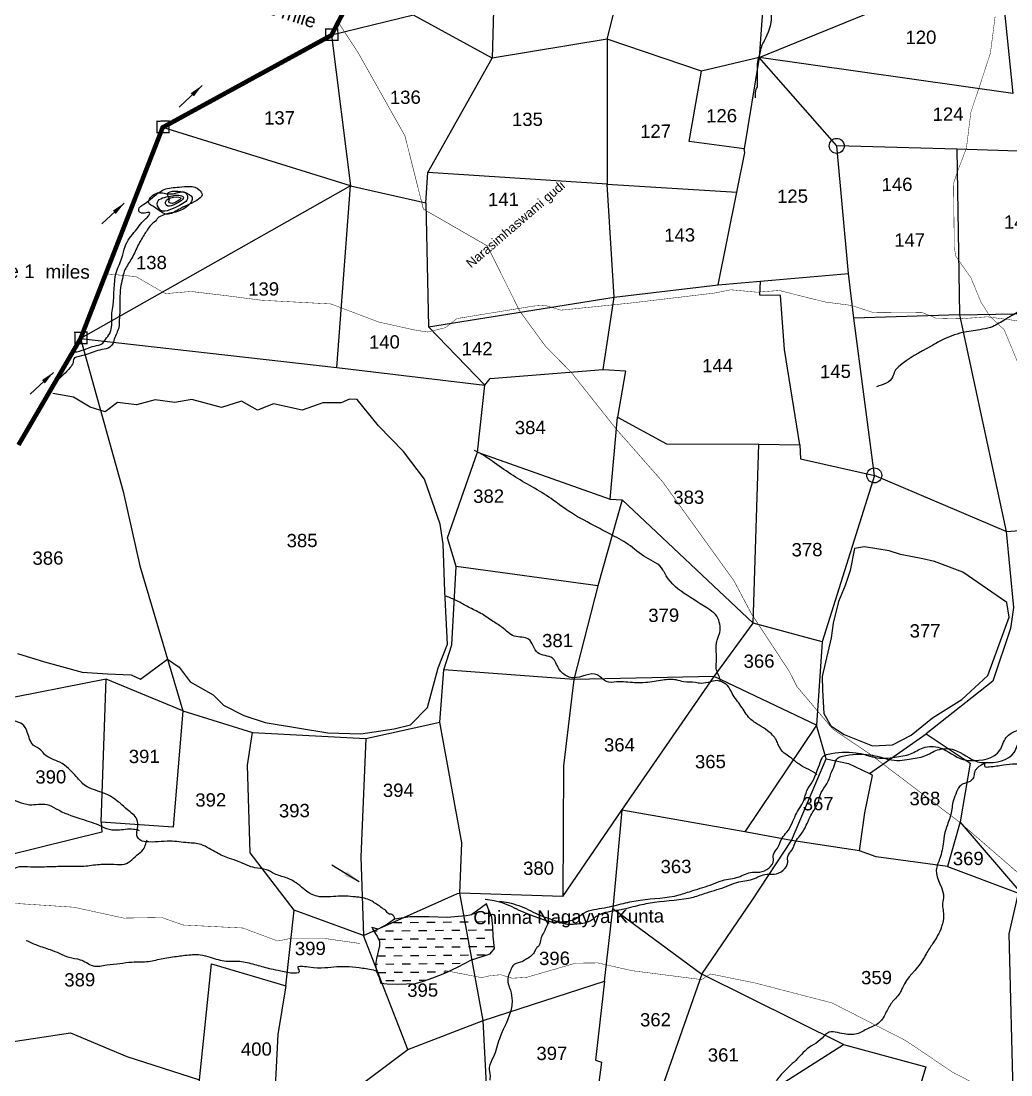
# Model space of a CAD drawing. Header units: feet. Extents: x 773755 to 783780, y 1571901 to 1585357.
# Drawn here: x 776033 to 778209, y 1578553 to 1580869 of the extents above; entities that cross this region are included whole.
import ezdxf
from ezdxf.enums import TextEntityAlignment as Align

# ---------------------------------------------------------------- set-up
doc = ezdxf.new("R2010")
doc.units = ezdxf.units.FT
doc.header["$LTSCALE"] = 15
doc.header["$MEASUREMENT"] = 0
doc.linetypes.add('HIDDEN2', pattern=[0.1875, 0.125, -0.0625])
for name, color, linetype in [('HILL', 17, 'Continuous'), ('PLOT', 7, 'Continuous'), ('PLOT NO', 7, 'Continuous'), ('ROADS', 6, 'Continuous'), ('TANKS-STREAM', 4, 'Continuous'), ('VILLAGE STONES', 240, 'Continuous')]:
    doc.layers.add(name, color=color, linetype=linetype)
doc.layers.add('VILLAGE BOUNDRY', color=5, linetype='HIDDEN2', lineweight=100)
doc.styles.get("Standard").update_dxf_attribs({"font": 'arial.ttf'})
doc.linetypes.add('DOTS', pattern='A,1e-06,-3,["●",Standard,S=3,R=0,X=-1.25,Y=-1.25],-3', length=6.000001)
doc.dimstyles.get("Standard").update_dxf_attribs({"dimtxt": 0.18, "dimasz": 0.18, "dimexe": 0.18, "dimexo": 0.0625, "dimgap": 0.09, "dimtad": 0, "dimtih": 1, "dimtoh": 1, "dimdec": 4, "dimzin": 0, "dimdsep": 46, "dimtxsty": 'Standard', "dimcen": 0.09, "dimadec": 0, "dimazin": 0, "dimtfac": 1, "dimtdec": 4, "dimtofl": 0, "dimtmove": 0, "dimatfit": 3, "dimfxl": 1, "dimtolj": 1, "dimtzin": 0, "dimarcsym": 0})

msp = doc.modelspace()

# ---------------------------------------------------------------- hatches: boundary and pattern name
at = {"layer": 'TANKS-STREAM'}
h = msp.add_hatch(dxfattribs=at)
h.set_pattern_fill('DASH', color=256, scale=145.821707, angle=0.5858, style=0)
h.set_pattern_definition([(0.5858182, (37188.745, 36616.863), (18.04039535, 18.4131258), [18.22771332, -18.22771332])])
edge = h.paths.add_edge_path()
edge.add_line((776804.5, 1578875.5), (776812.4, 1578863))
edge.add_line((776812.4, 1578863), (776815.4, 1578857.7))
edge.add_line((776815.4, 1578857.7), (776820.9, 1578846.4))
edge.add_line((776820.9, 1578846.4), (776821, 1578836.3))
edge.add_line((776821, 1578836.3), (776814.2, 1578808.8))
edge.add_line((776814.2, 1578808.8), (776811.9, 1578795.7))
edge.add_line((776811.9, 1578795.7), (776814.4, 1578780.2))
edge.add_line((776814.4, 1578780.2), (776820, 1578766.6))
edge.add_line((776820, 1578766.6), (776823.7, 1578754.7))
edge.add_line((776823.7, 1578754.7), (776838, 1578753))
edge.add_line((776838, 1578753), (776860.7, 1578752.1))
edge.add_line((776860.7, 1578752.1), (776900.1, 1578753.7))
edge.add_line((776900.1, 1578753.7), (776917.3, 1578758.6))
edge.add_line((776917.3, 1578758.6), (776938.1, 1578766))
edge.add_line((776938.1, 1578766), (776964.3, 1578776.4))
edge.add_line((776964.3, 1578776.4), (776994, 1578790.4))
edge.add_line((776994, 1578790.4), (777021.3, 1578805))
edge.add_line((777021.3, 1578805), (777064.1, 1578819.1))
edge.add_line((777064.1, 1578819.1), (777073.5, 1578830.5))
edge.add_line((777073.5, 1578830.5), (777070.9, 1578857.9))
edge.add_line((777070.9, 1578857.9), (777070.1, 1578878.2))
edge.add_line((777070.1, 1578878.2), (777067.4, 1578899.6))
edge.add_line((777067.4, 1578899.6), (777058.9, 1578920.4))
edge.add_line((777058.9, 1578920.4), (777055.8, 1578928.7))
edge.add_line((777055.8, 1578928.7), (777023.2, 1578904.5))
edge.add_line((777023.2, 1578904.5), (777019.7, 1578903.9))
edge.add_line((777019.7, 1578903.9), (777011.3, 1578902.6))
edge.add_line((777011.3, 1578902.6), (776969.6, 1578898.6))
edge.add_line((776969.6, 1578898.6), (776929.6, 1578900))
edge.add_line((776929.6, 1578900), (776888.4, 1578900.2))
edge.add_line((776888.4, 1578900.2), (776853.8, 1578895))
edge.add_line((776853.8, 1578895), (776838.4, 1578884.2))
edge.add_line((776838.4, 1578884.2), (776817.7, 1578873.2))
edge.add_line((776817.7, 1578873.2), (776803.9, 1578876.7))

# ---------------------------------------------------------------- linework, layer by layer
at = {"layer": 'HILL'}
for points in [[(776025.3, 1579478.7), (776084.6, 1579460.4), (776167.2, 1579437.8), (776223.1, 1579434.2), (776274.8, 1579432.3), (776295.3, 1579422.9), (776355, 1579466.8), (776380.4, 1579449), (776405, 1579416.7), (776455.1, 1579388.4), (776478.2, 1579365.2), (776522.9, 1579342.8), (776569.4, 1579327.1), (776707.5, 1579304.3), (776779.6, 1579302.1), (776853.4, 1579313.6), (776888.8, 1579322.4), (776926.3, 1579360.6), (776950.1, 1579447.5), (776970.6, 1579499.4), (776964.5, 1579615.5), (776961.1, 1579720.2), (776954, 1579763.3), (776919.9, 1579862.4), (776873.6, 1579923.1), (776818.3, 1579979.6), (776771.9, 1580037), (776755.1, 1580038.1), (776736.6, 1580030.1), (776696.3, 1580029.7), (776650.8, 1580013.6), (776587.5, 1580027.9), (776552.8, 1580013.8), (776517.8, 1580033.8), (776473.4, 1580019.6), (776408.4, 1580036.9), (776371.2, 1580030.5), (776327.8, 1580036.7), (776287.1, 1580025.5), (776245, 1580030.4), (776217.8, 1580009.8), (776185.2, 1580020.3), (776148.3, 1580042.1), (776103.2, 1580050.7)], [(777794.5, 1579398.3), (777797.5, 1579347.1), (777812.7, 1579320.2), (777842, 1579300.7), (777904.1, 1579276.2), (777948.1, 1579278.1), (777989.5, 1579299.8), (778036.5, 1579337.9), (778100.5, 1579377.7), (778158, 1579430.9), (778204.7, 1579558.8), (778199.5, 1579591.1), (778102.6, 1579657.9), (778040.5, 1579681.2), (778014.9, 1579687.1), (777966.1, 1579696.6), (777941.2, 1579704.9), (777887, 1579713.6), (777864.6, 1579709.5), (777855, 1579661.5), (777844.6, 1579628.2), (777829.4, 1579593.3), (777817.6, 1579545.3), (777813.2, 1579513.5), (777794, 1579428.6), (777794.5, 1579398.3)]]:
    msp.add_lwpolyline(points, dxfattribs=at)
at = {"layer": 'PLOT'}
for points in [[(777080.7, 1581190.2), (777074.7, 1581025), (777068.5, 1580787.4), (776895.8, 1580881.9), (776715.2, 1580837.9)], [(777678.4, 1581114.7), (777655.2, 1580788.8), (777528.4, 1580758.8), (777320.9, 1580829.2), (777392.5, 1581112.6)], [(777655.2, 1580788.8), (778182.6, 1581004.2), (778212.5, 1580709.8), (777655.2, 1580788.8)], [(776715.2, 1580837.9), (776757.4, 1580507.2), (776922.6, 1580469.4), (776926.8, 1580536.1)], [(777320.9, 1580829.2), (777068.5, 1580787.4)], [(777320.9, 1580829.2), (777321, 1580510.7), (777606, 1580492.6), (777624, 1580580.4), (777622.2, 1580588.3)], [(777655.2, 1580788.8), (777622.2, 1580588.3), (777501.1, 1580604.3), (777528.4, 1580758.8)], [(778459.2, 1580579), (778450.7, 1580567.8), (778336.3, 1580579.3), (778090, 1580587.4), (777826.2, 1580594.9), (777655.2, 1580788.8)], [(777321, 1580510.7), (776926.8, 1580536.1), (777068.5, 1580787.4)], [(776757.4, 1580507.2), (776344.3, 1580635.2)], [(777565.3, 1580289.6), (777851.7, 1580313.9), (777826.2, 1580594.9)], [(778090, 1580587.4), (778095.5, 1580223.2), (777863.5, 1580216.2), (777851.7, 1580313.9)], [(778095.5, 1580223.2), (778334.7, 1580227.6), (778336.3, 1580579.3)], [(776922.6, 1580469.4), (776928.7, 1580196.8), (777336.6, 1580261.9), (777321, 1580510.7)], [(776757.4, 1580507.2), (776163.9, 1580171.3), (776726.9, 1580107.4), (776757.4, 1580507.2)], [(777336.6, 1580261.9), (777565.3, 1580289.6), (777606, 1580492.6)], [(777312.3, 1580103), (777361.8, 1580100.3), (777344.1, 1579998.6), (777451.8, 1579939.8), (777654.9, 1579939), (777744.5, 1579937.5), (777710.9, 1580146.8), (777702.4, 1580265.9), (777656.7, 1580266.2), (777658, 1580297.6)], [(777052.4, 1580068.4), (777063.8, 1580083.7), (777312.3, 1580103), (777336.6, 1580261.9)], [(777744.5, 1579937.5), (777746.3, 1579906.9), (777908.8, 1579870.5), (777863.5, 1580216.2)], [(778095.5, 1580223.2), (778198.3, 1579747.4), (777908.8, 1579870.5)], [(778198.3, 1579747.4), (778358, 1579758.6), (778464.8, 1579765), (778334.7, 1580227.6)], [(776726.9, 1580107.4), (777052.4, 1580068.4), (776928.7, 1580196.8)], [(776163.9, 1580171.3), (776257.3, 1579835.2), (776293.8, 1579671.9), (776388.4, 1579352.6), (776220.4, 1579422.9), (775974.2, 1579374.2), (775747, 1579325.6), (775659.8, 1579357.8)], [(776388.4, 1579352.6), (776541.7, 1579305.2), (776790.5, 1579292.2), (776953.7, 1579327.7), (776962.2, 1579443), (776979.5, 1579498), (776989.2, 1579670.5), (776970.1, 1579733.3), (777036.1, 1579921.7), (777052.4, 1580068.4)], [(777036.1, 1579921.7), (777327.8, 1579818.3), (777344.1, 1579998.6)], [(777641.8, 1579545.4), (777654.9, 1579939)], [(777908.8, 1579870.5), (777793.8, 1579504.5), (777641.8, 1579545.4)], [(777327.8, 1579818.3), (777354, 1579816.7), (777300.7, 1579627.5), (776989.2, 1579670.5)], [(777556.5, 1579428.1), (777641.8, 1579545.4), (777354, 1579816.7)], [(778198.3, 1579747.4), (778214.5, 1579580.4), (778207.6, 1579533.6), (778168.7, 1579417.8), (778022, 1579302.6)], [(777300.7, 1579627.5), (777248.2, 1579421.6), (776962.2, 1579443)], [(777793.8, 1579504.5), (777781.5, 1579321.3), (777556.5, 1579428.1)], [(776388.4, 1579352.6), (776367.2, 1579097.5), (776209, 1579107.9), (776220.4, 1579422.9)], [(777224.1, 1578945.1), (777353.4, 1579134.6), (777556.5, 1579428.1), (777248.2, 1579421.6)], [(777248.2, 1579421.6), (777225, 1579232)], [(776209, 1579107.9), (776210.3, 1579086.4), (776002.9, 1579035.3), (775974.2, 1579374.2)], [(777225, 1579232), (777224.1, 1578945.1), (776997.7, 1578952.3), (777001.7, 1579062.8), (776953.7, 1579327.7)], [(777781.5, 1579321.3), (777624, 1579086.7), (777353.4, 1579134.6), (777333.7, 1578918.5), (777529.3, 1578773.8), (777640.7, 1578937.6), (777726.6, 1579067.7), (777624, 1579086.7)], [(777726.6, 1579067.7), (777802.5, 1579247.5), (777781.5, 1579321.3)], [(776785.6, 1578858.9), (776633.1, 1578914.6), (776536.8, 1579040.7), (776530.8, 1579233.3), (776541.7, 1579305.2)], [(776790.5, 1579292.2), (776780, 1579032.1), (776785.6, 1578858.9), (776992.4, 1578951.2), (776997.7, 1578952.3)], [(777802.5, 1579247.5), (777851.3, 1579237), (777897.7, 1579215.3), (778022, 1579302.6), (778119.4, 1579238.2)], [(778119.4, 1579238.2), (778097.3, 1579108.9), (778069.1, 1579010.7), (777912.2, 1579032), (777876, 1579045.3), (777887.3, 1579129.1), (777904.6, 1579210.9), (777897.7, 1579215.3)], [(778069.1, 1579010.7), (778225.1, 1578952.4), (778231.4, 1578952.7), (778097.3, 1579108.9)], [(777876, 1579045.3), (777726.6, 1579067.7)], [(776883.3, 1578608.8), (777048.9, 1578672.2), (776997.7, 1578952.3)], [(777840.8, 1578619.4), (778021.7, 1578570.2), (778003.1, 1578509.9), (778214, 1578487.8), (778204.8, 1578862.9), (778225.1, 1578952.4)], [(775754.9, 1578586.8), (776141.9, 1578645.4), (776265.7, 1578593.3), (776425, 1578541.7), (776451.4, 1578797), (776614.8, 1578748.3), (776633.1, 1578914.6)], [(777048.9, 1578672.2), (777315.7, 1578758.9), (777333.7, 1578918.5)], [(776425.9, 1578126.4), (776638.6, 1578016.8), (776594.3, 1578190.1), (776552.9, 1578361), (776883.3, 1578608.8), (776785.6, 1578858.9)], [(777529.3, 1578773.8), (777407.8, 1578427.7)], [(777492.1, 1578397.8), (777840.8, 1578619.4), (777529.3, 1578773.8)], [(777315.7, 1578758.9), (777295.3, 1578584.9), (777309.1, 1578580.7), (777302.8, 1578535.9), (777296.9, 1578470.9), (777060.7, 1578447.1), (777048.9, 1578672.2)], [(776614.8, 1578748.3), (776597.6, 1578641.6), (776590.5, 1578512.1), (776552.9, 1578361), (776426.9, 1578515.4), (776425, 1578541.7)]]:
    msp.add_lwpolyline(points, dxfattribs=at)
at = {"layer": 'ROADS', "linetype": 'HIDDEN2', "ltscale": 10, "const_width": 1.2}
msp.add_lwpolyline([(776730.5, 1580865.8), (776773.7, 1580799.8), (776876.8, 1580616.5), (776917.3, 1580455.7), (777057.7, 1580374.9), (777129, 1580231.7), (777185.5, 1580154.5), (777242.2, 1580096.9), (777340.6, 1579972.9), (777443.1, 1579856.4), (777599.6, 1579639.1), (777638.7, 1579565.7), (777721.4, 1579439.8), (777738.5, 1579406), (777817.1, 1579312.9), (777899, 1579257.7), (778034.5, 1579154.9), (778095.9, 1579108), (778207.1, 1579011.7), (778281.7, 1578945.4)], dxfattribs=at)
at = {"layer": 'ROADS', "linetype": 'DOTS', "lineweight": -3, "ltscale": 0.3, "const_width": 1}
for points in [[(778173.9, 1580878.8), (778163.5, 1580798.5), (778141.2, 1580730), (778120.6, 1580668.8), (778110.8, 1580589.7), (778090.7, 1580537.1), (778082.6, 1580512.4), (778084.1, 1580371.1), (778087.8, 1580351.7), (778120.8, 1580304.6), (778143, 1580250.8), (778163, 1580219.6), (778193.9, 1580190.5), (778247.2, 1580061.6)], [(776213.6, 1580314.1), (776285.7, 1580307.3), (776333.9, 1580279.4), (776350.7, 1580269.9), (776406.6, 1580274.7), (776480.9, 1580265.8), (776562, 1580255.4), (776714.3, 1580247.2), (776819.1, 1580207.5), (776897.8, 1580190), (776926.4, 1580185.5), (776965.5, 1580195), (776991, 1580215.1), (777160.1, 1580242.7), (777183.2, 1580244.5), (777219.9, 1580233.6), (777284.4, 1580240.2), (777376.9, 1580249.7), (777555.7, 1580271), (777592.8, 1580278.4), (777649.8, 1580273.1), (777699.8, 1580276.8), (777760.8, 1580261.3), (777800.7, 1580251.5), (777857.8, 1580244), (777907.4, 1580227.9), (778012.7, 1580228.8), (778043.5, 1580216.2), (778099.5, 1580214.7), (778156.4, 1580219), (778248, 1580207)], [(776778.2, 1578841.5), (776702, 1578852.4), (776625.4, 1578852.7), (776597.1, 1578847.1), (776520.2, 1578875.6), (776389.3, 1578882.2), (776342.3, 1578898.7), (776258.5, 1578897.4), (776149.2, 1578921.3), (776001.8, 1578930.9), (775817.6, 1578974.4), (775679.5, 1579003.2), (775529.3, 1579102.9), (775496.6, 1579132.8), (775660.7, 1579348.6), (775662.4, 1579359.1)], [(778176.6, 1578509.1), (778081.1, 1578558.2), (777976.9, 1578628.5), (777815.3, 1578711), (777645.5, 1578755), (777548.3, 1578774.6), (777528.6, 1578762.2), (777375.8, 1578781.8), (777300.7, 1578798.9), (777252, 1578798.4), (777144.2, 1578767.2), (777112.4, 1578765.2), (777087.8, 1578772.9), (777064.6, 1578771), (777045.5, 1578766.5), (776963, 1578782.5)]]:
    msp.add_lwpolyline(points, dxfattribs=at)
at = {"layer": 'TANKS-STREAM'}
msp.add_lwpolyline([(776804.5, 1578875.5), (776812.4, 1578863), (776815.4, 1578857.7), (776820.9, 1578846.4), (776821, 1578836.3), (776814.2, 1578808.8), (776811.9, 1578795.7), (776814.4, 1578780.2), (776820, 1578766.6), (776823.7, 1578754.7), (776838, 1578753), (776860.7, 1578752.1), (776900.1, 1578753.7), (776917.3, 1578758.6), (776938.1, 1578766), (776964.3, 1578776.4), (776994, 1578790.4), (777021.3, 1578805), (777064.1, 1578819.1), (777073.5, 1578830.5), (777070.9, 1578857.9), (777070.1, 1578878.2), (777067.4, 1578899.6), (777058.9, 1578920.4), (777055.8, 1578928.7), (777023.2, 1578904.5), (777019.7, 1578903.9), (777011.3, 1578902.6), (776969.6, 1578898.6), (776929.6, 1578900), (776888.4, 1578900.2), (776853.8, 1578895), (776838.4, 1578884.2), (776817.7, 1578873.2), (776803.9, 1578876.7)], dxfattribs=at)
for points in [[(777647.3, 1580700.6), (777647.9, 1580716), (777651.3, 1580725.2), (777651.8, 1580737.1), (777651.7, 1580748.3), (777651.6, 1580763.7), (777652.1, 1580778.4), (777657.5, 1580798.7), (777660.9, 1580813.4), (777667, 1580826.1), (777682.7, 1580879.7), (777682.3, 1580911.9), (777692.6, 1580938.6), (777698, 1580958.9), (777704.6, 1580998.2), (777705, 1581016), (777699.8, 1581048.8), (777705.1, 1581069.8), (777714, 1581095.1), (777718, 1581113.4), (777730.4, 1581134.5), (777778.7, 1581220.9), (777796, 1581239.9), (777808.4, 1581263.1), (777824.2, 1581287.1), (777848.5, 1581315.3), (777858.1, 1581332.2), (777890, 1581365.4), (777915, 1581387.4), (777927.4, 1581403.6), (777929.2, 1581434.4), (777943.5, 1581481.3), (777952.4, 1581501), (777962.7, 1581527), (777977, 1581563.5), (777987.9, 1581592.3), (778005.1, 1581626.8), (778014.6, 1581657.6), (778014.5, 1581661.1)], [(777053.3, 1578939.3), (777073, 1578936), (777117, 1578920.3), (777137.9, 1578910.2), (777168, 1578898.9), (777202.8, 1578888.9), (777218.9, 1578889.1), (777252.4, 1578896.3), (777269.6, 1578908.1), (777315.6, 1578920.1), (777357.1, 1578929.7), (777394, 1578937), (777479.3, 1578948.3), (777509.3, 1578957.8), (777553, 1578972.1), (777574.8, 1578980.4), (777609.4, 1578987.7), (777640.5, 1578998.3), (777656.6, 1578998.5), (777686.7, 1579024.7), (777686.6, 1579037.4), (777695.7, 1579051.3), (777705.9, 1579073.4), (777716.1, 1579086.2), (777727.5, 1579105.9), (777735.4, 1579123.3), (777744.5, 1579139.5), (777753.5, 1579155.7), (777760.2, 1579177.7), (777772.7, 1579197.5), (777781.8, 1579219.5), (777789.6, 1579239.2), (777797.6, 1579254.2), (777806.8, 1579257.8), (777867.9, 1579260.7), (777888.8, 1579256.3), (777908.5, 1579250.8), (777932.7, 1579248.7), (777953.5, 1579251.2), (777988.1, 1579258.5), (778015.6, 1579271.5), (778052.6, 1579271.8), (778103.7, 1579245.8), (778119.9, 1579243.7), (778184.3, 1579266.3), (778197.9, 1579294.1), (778257.6, 1579321.2), (778290.9, 1579341.2), (778346.7, 1579389.5), (778351.8, 1579406.5), (778368.5, 1579424.8), (778387.8, 1579436.7), (778411.2, 1579439.5), (778442.4, 1579439.8), (778486.5, 1579445.5), (778520.2, 1579456.2), (778544.7, 1579475.9), (778558.8, 1579496.9), (778580.8, 1579510.1), (778611.7, 1579538.9), (778637.4, 1579561.3), (778656.3, 1579622.5), (778665.2, 1579647.2), (778719.4, 1579682.8), (778749.1, 1579703.9), (778773.7, 1579713.3), (778804.2, 1579796.1), (778828.6, 1579826.2), (778839.9, 1579870.4), (778853.9, 1579899.1), (778876.9, 1579937), (778885.7, 1579964.4), (778896.1, 1580012), (778871.8, 1580052.5), (778824.8, 1580072.8), (778798.6, 1580092), (778769.5, 1580135.2), (778785.8, 1580191.2), (778810.3, 1580214.8), (778859.5, 1580234.8), (778894.3, 1580262.4), (778951.2, 1580294.1), (778991.1, 1580325.7), (779068.8, 1580357.7), (779128.2, 1580395.9), (779151.7, 1580416.4), (779167.1, 1580439.9), (779173.4, 1580454.2), (779195.3, 1580480.4), (779209.4, 1580496.1), (779213, 1580522.1), (779202.4, 1580545.4), (779196.9, 1580576.5), (779188.8, 1580608.9), (779200.2, 1580633.7), (779233.8, 1580656.1), (779259.6, 1580675.8), (779288, 1580695.6), (779294, 1580745), (779312, 1580764.6), (779372.9, 1580782.7), (779384.3, 1580807.5), (779403.8, 1580814.2), (779426.9, 1580835.2), (779458, 1580851.1), (779478.6, 1580865.6), (779495.4, 1580876.2), (779489.8, 1580916.4), (779475.3, 1580934.4), (779437.3, 1580962.6), (779403.5, 1580971.3), (779379.8, 1580991.8), (779335.3, 1581023.8), (779336.5, 1581035.5), (779354.4, 1581061.7), (779367.3, 1581078.7), (779382.7, 1581095.7), (779394.2, 1581110.1)], [(776145.7, 1580141.5), (776155.6, 1580142.3), (776178.2, 1580149.6), (776193.7, 1580154.7), (776212.7, 1580161.2), (776218.3, 1580169.1), (776228.1, 1580182.6), (776232.8, 1580208.8), (776232.6, 1580227.2), (776235.2, 1580244.2), (776242.3, 1580316), (776254.7, 1580348.7), (776261.5, 1580373.5), (776284.5, 1580408.3), (776307.6, 1580435.4), (776313.9, 1580441.9), (776316, 1580446.8), (776294.7, 1580448), (776291.8, 1580455.8), (776298.8, 1580463.6), (776313.6, 1580474.4), (776330.4, 1580488), (776347.3, 1580498.8), (776380.5, 1580504.1), (776424.5, 1580498.1), (776430.9, 1580486.9), (776419, 1580474.8), (776378.9, 1580454.6), (776354.2, 1580444.4), (776326.5, 1580459.7), (776313.6, 1580469.4), (776329.7, 1580490.1), (776357.3, 1580489), (776377.8, 1580492), (776394.1, 1580492.2), (776399.1, 1580481.6), (776376.7, 1580461.6), (776337.1, 1580455.5), (776332.7, 1580471), (776361.6, 1580484.1), (776380, 1580486.4), (776389.2, 1580482.9), (776368.9, 1580465.1), (776352.6, 1580464.2), (776350.4, 1580471.2), (776384.3, 1580479.3), (776373.1, 1580470.8), (776361.8, 1580468.5), (776357.5, 1580470.6), (776358.9, 1580474.8), (776355.2, 1580486.8), (776390.5, 1580492.8), (776409.1, 1580481), (776376.8, 1580450.3), (776350, 1580444.4), (776337.3, 1580438.6), (776334.5, 1580437.1), (776331, 1580432.2), (776319.8, 1580422.1), (776310, 1580409.3), (776303.7, 1580399.4), (776289.1, 1580373.8), (776274.6, 1580344.6), (776260, 1580319), (776255.9, 1580302.7), (776251.8, 1580282.9), (776250.1, 1580233), (776248.9, 1580212.5), (776247.7, 1580196.2), (776238, 1580169.9), (776233.9, 1580158.6), (776228.3, 1580152.2), (776210.7, 1580147), (776176.8, 1580136.1), (776154.9, 1580130.2), (776150.7, 1580128.8), (776147.3, 1580118.1), (776141, 1580107.5), (776109.5, 1580076)], [(778793, 1580200.2), (778786.9, 1580210.2), (778780.8, 1580220.1), (778770.6, 1580242.5), (778751.6, 1580230.8), (778742.7, 1580224.7), (778743.2, 1580216), (778722.7, 1580219.5), (778687.7, 1580219.2), (778670.6, 1580219), (778646.6, 1580218.8), (778623, 1580214.7), (778590.4, 1580223.2), (778557.3, 1580229.9), (778535.1, 1580246.6), (778518.1, 1580249.5), (778477.9, 1580254.1), (778451.8, 1580264.8), (778422.7, 1580271.5), (778387.5, 1580282.1), (778350.4, 1580287.8), (778302.4, 1580272.3), (778254.6, 1580249.8), (778228.7, 1580232.5), (778192.9, 1580211.1), (778164, 1580195.8), (778140, 1580190.6), (778102, 1580184.2), (778057.1, 1580167.7), (778033.2, 1580154.5), (777961.5, 1580108.7), (777953.6, 1580099.6), (777948.7, 1580086.6), (777912.9, 1580065.2)], [(777570, 1579418.1), (777566.8, 1579430.2), (777561.6, 1579442.3), (777561.4, 1579460.5), (777561.2, 1579477.7), (777561, 1579498), (777563, 1579508.1), (777568.9, 1579525.4), (777568.7, 1579543.6), (777562.4, 1579560.7), (777547.1, 1579574.7), (777446.9, 1579656.9), (777443.8, 1579662.9), (777407, 1579689.9), (777367.2, 1579718.8), (777327.4, 1579741.7), (777291.8, 1579760.5), (777235.7, 1579792.3), (777198, 1579819.3), (777114.4, 1579870), (777073.6, 1579898), (777052.1, 1579912.9), (777029.7, 1579924.8)], [(778780.9, 1579697.9), (778794.4, 1579691.9), (778804, 1579688.6), (778821.4, 1579677.1), (778841.1, 1579670), (778861.9, 1579662.4), (778917.9, 1579667.4), (778934.2, 1579663.1), (778954.9, 1579657.2), (778980.2, 1579649.6), (779014.5, 1579635.4), (779059.1, 1579600.6), (779112.3, 1579525), (779109.2, 1579485.6), (779107.5, 1579474.8), (779104.4, 1579424.7), (779087, 1579373.5), (779076.5, 1579350.2), (779064.2, 1579332.1), (779016.2, 1579280.2), (778997.5, 1579270.1), (778969.9, 1579258.2), (778951.2, 1579247.3), (778913.9, 1579216.5), (778892.6, 1579194.8), (778881.3, 1579159.8), (778874.3, 1579141.8), (778868.5, 1579094.4), (778870.6, 1579070.2), (778899, 1579005.6), (778907.3, 1578985.1), (778919.2, 1578955.7), (778927.4, 1578943.2), (778944.7, 1578913.9), (778959.4, 1578881.8), (778981.3, 1578840.9), (779013, 1578804.5), (778989.1, 1578688.4), (778979.6, 1578657.9), (778953.1, 1578617.3), (778938.1, 1578596.6), (778925.8, 1578577.7), (778912.6, 1578554.3), (778886.8, 1578443.3), (778878.2, 1578412.8), (778863.2, 1578390.3), (778849, 1578374), (778812.8, 1578328.9), (778798.6, 1578308.2), (778755.2, 1578262.1), (778721.5, 1578235), (778691.3, 1578211.4), (778626.4, 1578138.9), (778616.7, 1578123.6), (778592.7, 1578107.2), (778559.7, 1578091.7), (778503.5, 1578064.3), (778464.2, 1578056.7), (778392.7, 1578044.4), (778324.8, 1578027.6), (778307, 1578018.4), (778291.2, 1577978.9), (778292.7, 1577913.1), (778293.1, 1577878.2), (778293.4, 1577846.9), (778295.3, 1577831.7), (778263.4, 1577781.9), (778258.9, 1577779.1), (778240.3, 1577763.7), (778211.8, 1577749.1), (778152, 1577724.4), (778103.8, 1577710.5), (778053.8, 1577694.7), (778016.2, 1577689.9), (777972.5, 1577672.4), (777926, 1577668.4), (777872.4, 1577657.1), (777850.5, 1577648.5), (777771.9, 1577635.1), (777749.6, 1577625.1), (777705.7, 1577621.1), (777645.9, 1577606.1), (777630.8, 1577589.9), (777600.6, 1577570.8), (777552.2, 1577573.9), (777525.2, 1577579.8), (777406.2, 1577533.8), (777355.3, 1577511.8), (777268.7, 1577492.1), (777235, 1577456.9), (777228.8, 1577444.3), (777217.4, 1577428.1), (777199.6, 1577409.1), (777175.6, 1577391), (777155.2, 1577374.7), (777143.7, 1577359.3), (777119.7, 1577346.6), (777090.2, 1577339.1), (777076.7, 1577344.3), (777057.8, 1577358.5), (777023.6, 1577373.3), (776985.9, 1577380.1), (776934.9, 1577372.4), (776906.4, 1577356.9), (776840.8, 1577272.6), (776793.5, 1577252.5), (776773, 1577244.2), (776733.7, 1577231.3), (776698.8, 1577230.9), (776654.9, 1577232.3), (776531.9, 1577222), (776488, 1577218.8), (776468.4, 1577216), (776451.6, 1577188), (776434.8, 1577166.4), (776406.4, 1577142.9), (776391.4, 1577122.1), (776366.5, 1577103.1), (776344.2, 1577092.1), (776251.2, 1577053.2), (776228, 1577050.3), (776167.3, 1577030.9), (776112.8, 1577012.4), (776064.6, 1577003), (776020.1, 1576972.1), (775975.7, 1576936.8), (775988.6, 1576897.5), (775992.3, 1576888.6), (775996.1, 1576864.5), (775986.3, 1576864.4), (775922.5, 1576877.2), (775896.6, 1576876), (775869.9, 1576859.6), (775836.3, 1576787.3), (775831.8, 1576785.4), (775816.7, 1576778.1), (775796.2, 1576763.6), (775771.2, 1576752.6), (775721.3, 1576735.1), (775694.6, 1576718.7), (775654.3, 1576717.4), (775622.1, 1576711.7), (775596.2, 1576702.5), (775572.4, 1576665.6), (775512.6, 1576642.6), (775485, 1576631.6), (775446.6, 1576614.2), (775410, 1576610.3)], [(777782, 1579212.2), (777778.9, 1579215.2), (777759.6, 1579226.1), (777742.3, 1579236.1), (777722.9, 1579251.1), (777710.6, 1579260), (777697.3, 1579278.1), (777693.1, 1579288.2), (777673.6, 1579309.2), (777655.3, 1579321.2), (777634.9, 1579336.2), (777615.3, 1579363.3), (777595.8, 1579391.4), (777585.5, 1579408.5), (777575.3, 1579415.5), (777568.2, 1579418.5), (777527.5, 1579413.2), (777515.3, 1579415.1), (777489.9, 1579416.9), (777472.7, 1579420.8), (777443.3, 1579420.5), (777405.9, 1579415), (777381.5, 1579414.8), (777342, 1579416.4), (777319.7, 1579417.2), (777299.3, 1579432.1), (777246.7, 1579425.5), (777234.5, 1579428.4), (777215.1, 1579445.4), (777200.7, 1579468.6), (777169.1, 1579480.4), (777148.6, 1579510.5), (777117.1, 1579517.3), (777090.5, 1579536.3), (777069.1, 1579550.2), (777043.6, 1579567.1), (777016.1, 1579581), (776990.7, 1579594.9), (776967.2, 1579604.8)], [(776854.9, 1578895.4), (776848, 1578905.5), (776841.1, 1578906.6), (776834.8, 1578913.9), (776828, 1578918.4), (776821.7, 1578923.4), (776814.2, 1578927.9), (776804.5, 1578934.6), (776790.8, 1578940.1), (776778.3, 1578942.8), (776768.1, 1578943.9), (776746.5, 1578945.9), (776724.9, 1578945.1), (776702.8, 1578943.8), (776684, 1578945.3), (776669.2, 1578950.8), (776637.7, 1578974.8), (776615.5, 1578986), (776589.9, 1578994.8), (776572.2, 1579003.7), (776546.6, 1579007.9), (776512.1, 1579021.4), (776491, 1579028.6), (776462.5, 1579041.3), (776446.5, 1579050.2), (776428.8, 1579059.1), (776399.8, 1579062.8), (776360.6, 1579066.4), (776307.2, 1579065.3), (776293, 1579070.2), (776287.8, 1579079.2), (776289.3, 1579094.6), (776287.8, 1579114.7), (776267.1, 1579135.4), (776250.5, 1579150), (776235.1, 1579161.7), (776211.1, 1579173.4), (776174.6, 1579188.4), (776154.5, 1579208.6), (776117.9, 1579239.9), (776084.8, 1579257.2), (776076.7, 1579266.2), (776060, 1579277.7), (776046.6, 1579306.4), (776035.7, 1579323.9), (776006, 1579337.2), (775998.5, 1579352.5), (775983.3, 1579388)], [(778150, 1579236.9), (778139.7, 1579231.6), (778133, 1579225.5), (778129.3, 1579220.3), (778127.2, 1579209.1), (778122.1, 1579200.2), (778106.5, 1579193.3), (778096.2, 1579187.3), (778087.4, 1579170.1), (778080.9, 1579152.2), (778078.8, 1579136.5), (778070.2, 1579106), (778065.2, 1579091.8), (778060.2, 1579065), (778052.4, 1579028.5), (778044.5, 1579003.1), (778060.5, 1578941.6), (778058.2, 1578925.7), (778060, 1578912.3), (778059.4, 1578891.4), (778056.1, 1578878), (778036.4, 1578840.9), (778022.4, 1578819), (778014.2, 1578804.7), (777970.2, 1578744.4), (777966.1, 1578735.1), (777948.7, 1578714.1), (777934.7, 1578691.3), (777919.1, 1578667.7), (777894.9, 1578654.9), (777869.9, 1578643), (777842.2, 1578642.7), (777805.4, 1578644.8), (777789.6, 1578629.6), (777770.5, 1578616.8), (777735.6, 1578584.7), (777705.7, 1578555.9), (777690, 1578534), (777683.4, 1578443.2), (777678.5, 1578427.3), (777668.8, 1578392.9), (777655, 1578355.9), (777603.6, 1578277.1), (777587.3, 1578233.4), (777566.6, 1578215.6), (777550, 1578197.1), (777511.7, 1578177.4), (777395, 1578118.5), (777321.5, 1578065.5), (777288.3, 1578034.2), (777275.8, 1578026.6), (777235.7, 1578015.3), (777219, 1578014.3), (777191.4, 1578010.6), (777172.1, 1578013.8), (777152.8, 1578013.6), (777131.9, 1578009.2), (777111.9, 1578004), (777089.3, 1577996.2), (777040.8, 1577988.2), (777019.1, 1577977.9), (777000.7, 1577976.9), (776976.5, 1577971.6), (776943.2, 1577946.2), (776917.9, 1577933), (776891.1, 1577924.4), (776866.9, 1577923.3), (776795.5, 1577936), (776751, 1577947.2), (776708.3, 1577950.1), (776693.9, 1577960), (776656, 1577983.9), (776624.9, 1577986.9), (776599.8, 1577988.4), (776581.2, 1578000.7), (776540.9, 1578010.3), (776513.2, 1578014.2), (776484.7, 1578016.5), (776411.5, 1578027.6), (776381.2, 1578045.7), (776364.9, 1578085.6), (776352.9, 1578105.6), (776335.2, 1578123), (776310, 1578126.9), (776222.5, 1578128.7), (776202.4, 1578132.7), (776133.8, 1578124.5), (776109.5, 1578119.2), (776094.6, 1578108.2), (776083.8, 1578098), (776048, 1578079.3), (776009, 1578039.5), (775989.1, 1578020.1), (775955.8, 1577999.7), (775934.2, 1577984.4), (775882.5, 1577952.1), (775855.8, 1577944.3), (775840, 1577930.7), (775824.4, 1577900.4), (775799.4, 1577859.8), (775751.9, 1577837.5), (775707.7, 1577817.8), (775661.9, 1577793.9), (775630.2, 1577779.4)], [(778151, 1579238.2), (778151.1, 1579230.7), (778161.1, 1579230), (778177, 1579231.8), (778192, 1579234.4), (778218.7, 1579236.4), (778230.3, 1579236.5), (778248.7, 1579235), (778280.4, 1579237), (778307.1, 1579240.6), (778355.4, 1579247), (778372.2, 1579243), (778378.9, 1579237.2), (778396.4, 1579237.4), (778412.3, 1579239.2), (778432.3, 1579237.7), (778444, 1579232.9), (778463.3, 1579227.2), (778488.4, 1579219.1), (778512.7, 1579208.6), (778541.3, 1579193), (778569.8, 1579178.3), (778611.8, 1579154.6), (778628.4, 1579154.7), (778645.9, 1579162.4), (778652.6, 1579159.1), (778731.8, 1579125.6), (778752.7, 1579122.5), (778794.5, 1579116.2), (778816.2, 1579109.8), (778850.5, 1579109.3), (778865.5, 1579109.4), (778880.5, 1579109.6)], [(775703.7, 1579139.1), (775712.7, 1579135.1), (775732.3, 1579122.4), (775743.7, 1579113.6), (775762.3, 1579111.4), (775775.3, 1579110.7), (775793.1, 1579109.3), (775810.1, 1579109.4), (775811.8, 1579106.2), (775824.7, 1579107.2), (775836, 1579111.3), (775843.2, 1579121.1), (775845.5, 1579130), (775858.4, 1579143.9), (775868.7, 1579157.8), (775879.2, 1579163.5), (775901, 1579167.8), (775922.1, 1579165.6), (775949.6, 1579165.9), (775979.6, 1579164.5), (776003.1, 1579161.6), (776051.9, 1579146.7), (776089.9, 1579147.1), (776110.2, 1579137.6), (776162.3, 1579116.3), (776202.9, 1579102.1), (776220.8, 1579094.2), (776245.1, 1579091.2), (776279.9, 1579093.2), (776292.9, 1579090.1)], [(775972.7, 1578975.1), (775988, 1578989.8), (776004.9, 1578998.1), (776024.2, 1579009.6), (776046.9, 1579010.6), (776074.4, 1579010.1), (776114.1, 1579011.3), (776139.2, 1579011.6), (776170.7, 1579011.9), (776205.5, 1579015.5), (776237.1, 1579015.8), (776260.6, 1579016.1), (776291.1, 1579039), (776303.9, 1579051.3), (776307.9, 1579063.5), (776310.2, 1579069.1)], [(777191.8, 1578888), (777183.9, 1578870.2), (777181, 1578864.3), (777175.2, 1578850.9), (777172.4, 1578839.1), (777165.1, 1578830.2), (777160.7, 1578822), (777142.4, 1578806.3), (777130.6, 1578800.3), (777113.7, 1578792.8), (777108.7, 1578781.7), (777103.6, 1578768.3), (777103.8, 1578752.8), (777108.4, 1578738.9), (777112.3, 1578715.3), (777084.3, 1578632), (777070.7, 1578591.3), (777062.1, 1578569), (777063.7, 1578550.6), (777063.1, 1578541)], [(776043.9, 1578848.5), (776068.6, 1578837.8), (776097, 1578828.1), (776117.1, 1578820.1), (776138.2, 1578811.2), (776162.8, 1578806), (776176.6, 1578799.8), (776191.2, 1578792.6), (776221.3, 1578794.7), (776250.4, 1578797.8), (776276.8, 1578800.8), (776313.2, 1578802.1), (776345.1, 1578808.8), (776378.7, 1578813.7), (776393.3, 1578815.6), (776427, 1578816.9), (776449, 1578811.6), (776483.7, 1578802.9), (776501.9, 1578803.1), (776533.8, 1578798.9), (776565.8, 1578790.1), (776604.2, 1578781.4), (776644.3, 1578783.6), (776642, 1578788.1), (776664.8, 1578790.1), (776726.8, 1578790.8), (776783.3, 1578787.7), (776814.4, 1578781.7)]]:
    msp.add_spline(points, degree=3, dxfattribs=at)
msp.add_open_spline([(777084.7, 1578934.7), (777091.3, 1578933.8), (777113.3, 1578930.6), (777141.6, 1578919.8), (777171.7, 1578903.6), (777200.7, 1578894.5), (777227.4, 1578883.2), (777256.3, 1578884.7), (777281.1, 1578887), (777307.1, 1578911.1), (777346.1, 1578913.7), (777386.7, 1578925.2), (777441.1, 1578936.5), (777493.7, 1578936.4), (777545.1, 1578955.3), (777577.6, 1578963.8), (777609.6, 1578978.7), (777640.6, 1578979.7), (777666.2, 1578996), (777695.6, 1578991), (777722.3, 1579010.2), (777715.5, 1579034.8), (777730.8, 1579048), (777734.1, 1579067.6), (777749.8, 1579082.6), (777758.6, 1579100.1), (777766.4, 1579118.7), (777775.6, 1579135), (777787, 1579151.8), (777789.4, 1579174.3), (777805.8, 1579192.1), (777812.4, 1579214.5), (777820.9, 1579232.5), (777825.6, 1579250), (777855.7, 1579257.9), (777886.2, 1579259.4), (777920, 1579252.2), (777940.9, 1579245), (777963.1, 1579243.1), (777989.5, 1579247.6), (778018.9, 1579250.7), (778047.7, 1579270.8), (778092.9, 1579271.2), (778121.2, 1579241.7), (778168.1, 1579237.1), (778216.2, 1579245.1), (778228.5, 1579305.6), (778284.5, 1579308.8), (778329.8, 1579344), (778376.8, 1579364.7), (778381.8, 1579405.3), (778399.2, 1579420.1), (778418.7, 1579434.4), (778445.4, 1579435.2), (778478.2, 1579434.5), (778515.1, 1579439.4), (778551.2, 1579449.1), (778577, 1579467.9), (778587.6, 1579495.1), (778619.2, 1579505.8), (778639, 1579534.3), (778681.1, 1579560), (778683.7, 1579605.5), (778697.9, 1579657.4), (778746.3, 1579669.1), (778775.2, 1579700.8), (778830.5, 1579709.7), (778816.5, 1579784.6), (778867.4, 1579820.1), (778866.8, 1579862.8), (778886.7, 1579898.5), (778908.3, 1579926.8), (778919.3, 1579967.7), (778929.9, 1580008.6), (778904.6, 1580056.6), (778859.7, 1580062.2), (778824.8, 1580090.7), (778789.9, 1580130.3), (778810.3, 1580182.1), (778844.6, 1580217.5), (778891.5, 1580223.6), (778928.6, 1580266.1), (778981.4, 1580282.6), (779028.1, 1580333.1), (779099, 1580345.9), (779149.2, 1580383.2), (779183.6, 1580409.8), (779197.5, 1580431.2), (779206.3, 1580455.8), (779223.2, 1580473.1), (779244, 1580491.3), (779248.1, 1580518.6), (779229.8, 1580541.7), (779231.3, 1580573), (779214.8, 1580602), (779232.1, 1580635.8), (779264.8, 1580648), (779289.2, 1580673.3), (779332.2, 1580688.9), (779315.9, 1580735.6), (779350.7, 1580773.1), (779407.2, 1580757.3), (779409.7, 1580806.8), (779441.3, 1580807), (779456.4, 1580835.5), (779488.3, 1580842.6), (779507.1, 1580861.3), (779537.4, 1580872.1), (779525.5, 1580909.6), (779501.9, 1580935.2), (779475, 1580961.9), (779432.8, 1580961.2), (779410.1, 1580996.8), (779363.7, 1581003.1), (779368.1, 1581038.5), (779383.9, 1581053.2), (779393.2, 1581067.2), (779397, 1581072.1)], degree=3, knots=[0, 0, 0, 0, 20.504368, 68.600111, 92.498354, 125.581731, 162.781487, 179.410823, 214.585188, 235.990699, 284.961922, 328.763954, 367.434768, 455.97928, 488.287849, 535.616651, 559.664391, 596.002902, 629.804303, 646.433973, 687.486786, 700.536616, 717.652879, 742.600207, 759.469874, 782.875851, 802.517727, 821.653101, 840.788183, 864.428787, 888.459377, 912.921216, 934.735948, 952.257037, 962.404421, 1025.40301, 1047.303994, 1068.350033, 1093.406792, 1114.918757, 1151.257267, 1182.609581, 1220.619636, 1279.577664, 1296.375411, 1366.608503, 1398.44955, 1465.974455, 1505.890798, 1581.857715, 1600.022569, 1625.54928, 1648.929696, 1673.143578, 1705.232003, 1751.002958, 1787.369665, 1819.719957, 1845.658355, 1872.01989, 1915.525535, 1950.602417, 2016.490902, 2043.533917, 2110.266958, 2147.711938, 2174.780345, 2265.565207, 2305.422993, 2352.392875, 2385.246717, 2430.841184, 2460.404278, 2515.560914, 2556.818228, 2609.479583, 2642.890054, 2696.477002, 2756.470707, 2791.443215, 2846.055308, 2891.76715, 2958.75892, 3011.151784, 3097.537177, 3170.216088, 3202.285991, 3231.185248, 3247.323979, 3282.393811, 3304.144255, 3331.151058, 3357.460107, 3389.952012, 3424.286552, 3452.36731, 3493.885735, 3527.295939, 3562.882762, 3614.065172, 3641.480385, 3706.877193, 3734.958084, 3756.095671, 3788.277644, 3824.144435, 3850.094129, 3870.49592, 3912.236274, 3936.022852, 3984.668877, 4020.666258, 4052.848231, 4109.248168, 4121.340496, 4153.95404, 4173.198079, 4173.198079, 4173.198079, 4173.198079], dxfattribs=at)
at = {"layer": 'VILLAGE BOUNDRY', "lineweight": -2, "ltscale": 10, "const_width": 10}
msp.add_lwpolyline([(776027.3, 1579937.2), (776163.9, 1580171.3), (776344.3, 1580635.2), (776715.2, 1580837.9), (776835.9, 1581071.1)], dxfattribs=at)
at = {"layer": 'VILLAGE STONES', "const_width": 2.92}
for points in [[(776702.4, 1580851.6), (776729.2, 1580851.9), (776729.4, 1580826.7), (776702.7, 1580826.4)], [(776331.5, 1580648.9), (776358.3, 1580649.2), (776358.5, 1580624), (776331.8, 1580623.7)], [(776151.2, 1580185), (776177.9, 1580185.3), (776178.1, 1580160.1), (776151.4, 1580159.9)]]:
    msp.add_lwpolyline(points, close=True, dxfattribs=at)
at = {"layer": 'VILLAGE STONES'}
for centre in [(777825.7, 1580594.7), (777908.3, 1579870.4)]:
    msp.add_circle(centre, 16.5, dxfattribs=at)

# ---------------------------------------------------------------- texts
at = {"layer": 'PLOT NO'}
for s, height, rotation, p in [('Polepalle 1 mile', 30, 342.3175, (776394.2, 1580942.5)), ('Akkampalle 1  miles', 30, 359.4274, (775811.5, 1580306.4)), ('Chinna Nagayya Kunta', 29.164, 0.5858, (777027.3, 1578883.6))]:
    msp.add_text(s, height=height, rotation=rotation, dxfattribs=at).set_placement(p)
for s, height, rotation, p in [('120', 29.16, 0.5858, (778010.8, 1580833.4)), ('136', 29.16, 0.5858, (776877.6, 1580701.5)), ('126', 29.16, 0.5858, (777572.7, 1580660.9)), ('124', 29.16, 0.5858, (778070.5, 1580664.5)), ('137', 29.16, 0.5858, (776601.1, 1580656.3)), ('135', 29.16, 0.5858, (777146, 1580653)), ('127', 29.16, 0.5858, (777427.6, 1580626.9)), ('Narasimhaswami gudi', 20, 40.7062, (777119.7, 1580422.3)), ('146', 29.16, 0.5858, (777958.2, 1580510)), ('141', 29.16, 0.5858, (777093.2, 1580477)), ('125', 29.16, 0.5858, (777728.6, 1580484.1)), ('148', 29.16, 0.5858, (778227.2, 1580427.6)), ('143', 29.16, 0.5858, (777480.5, 1580398.7)), ('147', 29.16, 0.5858, (777986.1, 1580387.9)), ('138', 29.16, 0.5858, (776319.5, 1580338.2)), ('139', 29.16, 0.5858, (776566.2, 1580280.1)), ('140', 29.16, 0.5858, (776831.6, 1580163.6)), ('142', 29.16, 0.5858, (777035.3, 1580148.8)), ('144', 29.16, 0.5858, (777563.8, 1580111.9)), ('145', 29.16, 0.5858, (777823, 1580098.9)), ('384', 29.16, 0.5858, (777152.2, 1579975.7)), ('382', 29.16, 0.5858, (777060.7, 1579824.8)), ('383', 29.16, 0.5858, (777500.6, 1579822.3)), ('385', 29.16, 0.5858, (776650.7, 1579727.3)), ('378', 29.16, 0.5858, (777760.5, 1579707.2)), ('386', 29.16, 0.5858, (776092.1, 1579688.7)), ('379', 29.16, 0.5858, (777445.5, 1579563.1)), ('377', 29.16, 0.5858, (778020, 1579528.9)), ('381', 29.16, 0.5858, (777212.2, 1579507.5)), ('366', 29.16, 0.5858, (777655, 1579462.2)), ('364', 29.16, 0.5858, (777348.2, 1579278.2)), ('391', 29.16, 0.5858, (776303.8, 1579252.9)), ('365', 29.16, 0.5858, (777548.1, 1579241.4)), ('390', 29.16, 0.5858, (776098.4, 1579207.8)), ('394', 29.16, 0.5858, (776862.2, 1579178.5)), ('392', 29.16, 0.5858, (776450, 1579157.2)), ('368', 29.16, 0.5858, (778019.5, 1579160.2)), ('393', 29.16, 0.5858, (776633.7, 1579133.6)), ('367', 29.16, 0.5858, (777785, 1579149)), ('369', 29.16, 0.5858, (778114.9, 1579028.4)), ('380', 29.16, 0.5858, (777170.4, 1579007.1)), ('363', 29.16, 0.5858, (777472.5, 1579010.8)), ('399', 29.16, 0.5858, (776668.8, 1578830.7)), ('396', 29.16, 0.5858, (777205.5, 1578809)), ('389', 29.16, 0.5858, (776162.1, 1578761.9)), ('359', 29.16, 0.5858, (777913.3, 1578766.8)), ('395', 29.16, 0.5858, (776915.8, 1578739.1)), ('362', 29.16, 0.5858, (777427.4, 1578674.1)), ('400', 29.16, 0.5858, (776550.2, 1578609.5)), ('397', 29.16, 0.5858, (777199.7, 1578600.2)), ('361', 29.16, 0.5858, (777576.3, 1578596.7))]:
    msp.add_text(s, height=height, rotation=rotation, dxfattribs=at).set_placement(p, align=Align.MIDDLE_CENTER)

# ---------------------------------------------------------------- leaders
at = {"layer": 'PLOT NO', "color": 5}
for points, override in [([(776431.1, 1580727.7), (776380.4, 1580679.4)], {"dimasz": 30, "dimgap": 0.09, "dimtad": 0, "dimzin": 2}), ([(776260, 1580469), (776210.7, 1580423.3)], {"dimasz": 30, "dimgap": 0.09, "dimtad": 0, "dimzin": 2}), ([(776104.1, 1580096.8), (776053.1, 1580048.8)], {"dimasz": 30, "dimgap": 0.09, "dimtad": 0, "dimzin": 2}), ([(776776.4, 1578977.3), (776716.1, 1579013.5)], {"dimasz": 35, "dimgap": 0.09, "dimtad": 0, "dimzin": 2})]:
    msp.add_leader(points, dimstyle='Standard', override=override, dxfattribs=at)

doc.saveas('drawing.dxf')
